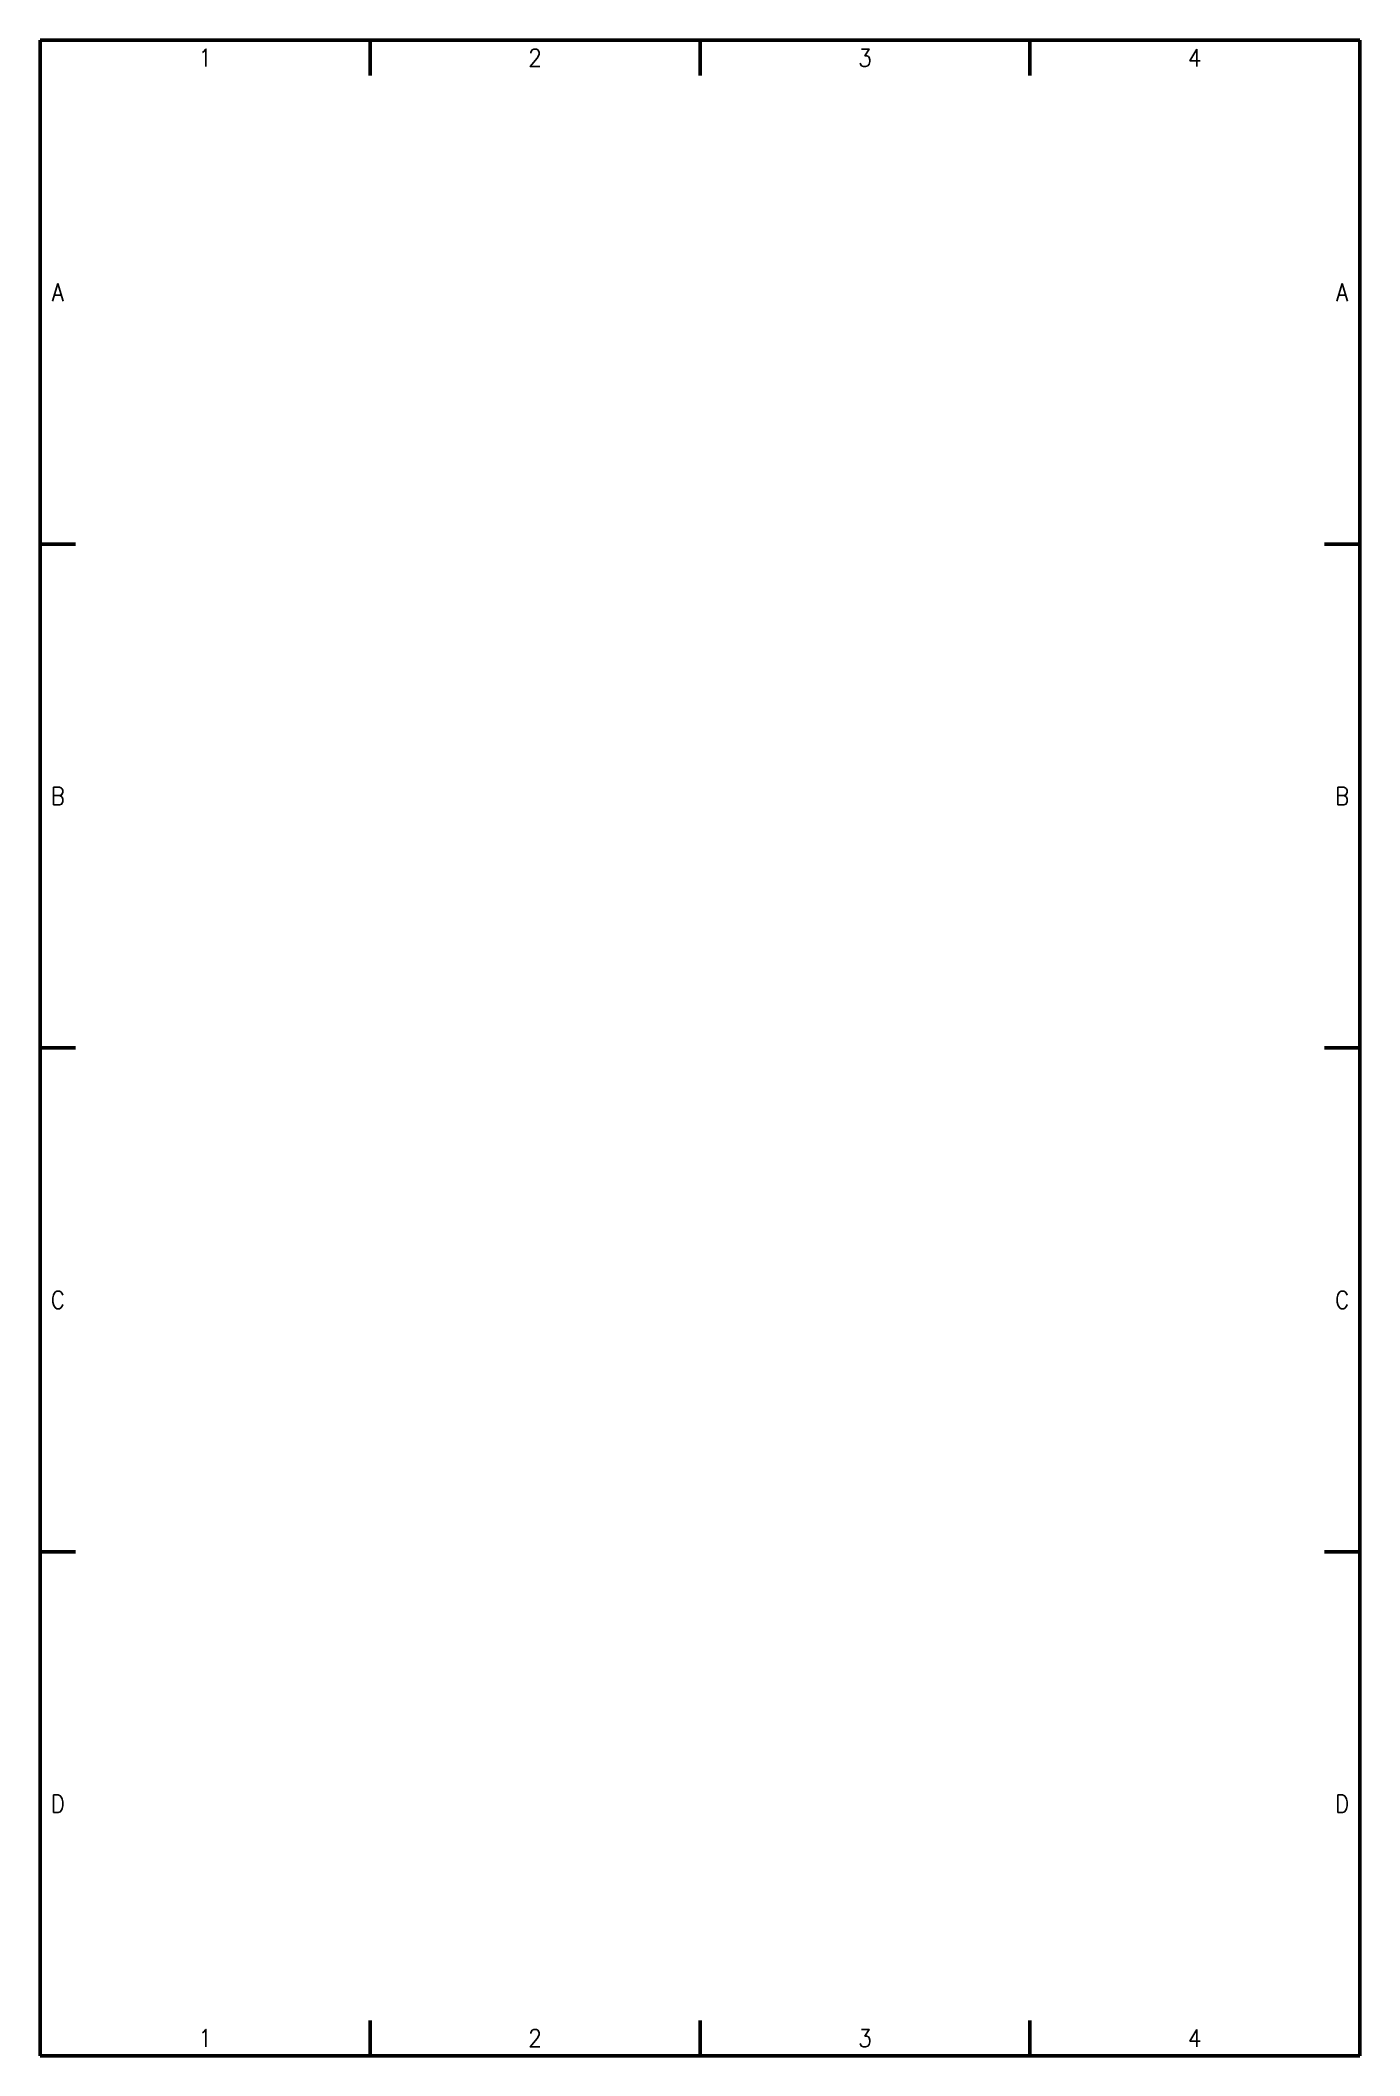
# Model space of a CAD drawing. Header units: millimetres. Extents: x 20 to 208, y 5 to 292.
import ezdxf
from ezdxf.enums import TextEntityAlignment as Align

# ---------------------------------------------------------------- set-up
doc = ezdxf.new("R2010")
doc.units = ezdxf.units.MM
doc.layers.add('PAGE', color=178, linetype='Continuous', lineweight=25, true_color=0x000000)
doc.styles.add('textstyle0', font='Standard')
doc.styles.add('textstyle1', font='Standard')
doc.styles.add('textstyle10', font='Standard')
doc.styles.add('textstyle11', font='Standard')
doc.styles.add('textstyle12', font='Standard')
doc.styles.add('textstyle13', font='Standard')
doc.styles.add('textstyle14', font='Standard')
doc.styles.add('textstyle15', font='Standard')
doc.styles.add('textstyle2', font='Standard')
doc.styles.add('textstyle3', font='Standard')
doc.styles.add('textstyle4', font='Standard')
doc.styles.add('textstyle5', font='Standard')
doc.styles.add('textstyle6', font='Standard')
doc.styles.add('textstyle7', font='Standard')
doc.styles.add('textstyle8', font='Standard')
doc.styles.add('textstyle9', font='Standard')

msp = doc.modelspace()

# ---------------------------------------------------------------- linework, layer by layer
at = {"layer": 'PAGE', "lineweight": 50}
for p, q in [((20, 292), (208, 292)), ((20, 5), (20, 292)), ((67, 292), (67, 287)), ((114, 292), (114, 287)), ((161, 292), (161, 287)), ((208, 5), (208, 292)), ((20, 220.25), (25, 220.25)), ((208, 220.25), (203, 220.25)), ((20, 148.5), (25, 148.5)), ((208, 148.5), (203, 148.5)), ((20, 76.75), (25, 76.75)), ((208, 76.75), (203, 76.75)), ((67, 5), (67, 10)), ((114, 5), (114, 10)), ((161, 5), (161, 10)), ((20, 5), (208, 5)), ((20, 5), (25, 5))]:
    msp.add_line(p, q, dxfattribs=at)

# ---------------------------------------------------------------- texts
at = {"layer": 'PAGE'}
for s, style, p in [('1', 'textstyle0', (43.5, 289.5)), ('2', 'textstyle1', (90.5, 289.5)), ('3', 'textstyle2', (137.5, 289.5)), ('4', 'textstyle3', (184.5, 289.5)), ('A', 'textstyle8', (22.5, 256.125)), ('B', 'textstyle9', (22.5, 184.375)), ('C', 'textstyle10', (22.5, 112.625)), ('D', 'textstyle11', (22.5, 40.875)), ('1', 'textstyle4', (43.5, 7.5)), ('2', 'textstyle5', (90.5, 7.5)), ('3', 'textstyle6', (137.5, 7.5)), ('4', 'textstyle7', (184.5, 7.5))]:
    msp.add_text(s, height=2.5, dxfattribs=dict(at, style=style)).set_placement(p, align=Align.MIDDLE_CENTER)
for s, style, p in [('A', 'textstyle12', (205.5, 256.125)), ('B', 'textstyle13', (205.5, 184.375)), ('C', 'textstyle14', (205.5, 112.625)), ('D', 'textstyle15', (205.5, 40.875))]:
    msp.add_text(s, height=2.5, rotation=360, dxfattribs=dict(at, style=style)).set_placement(p, align=Align.MIDDLE_CENTER)

doc.saveas('drawing.dxf')
